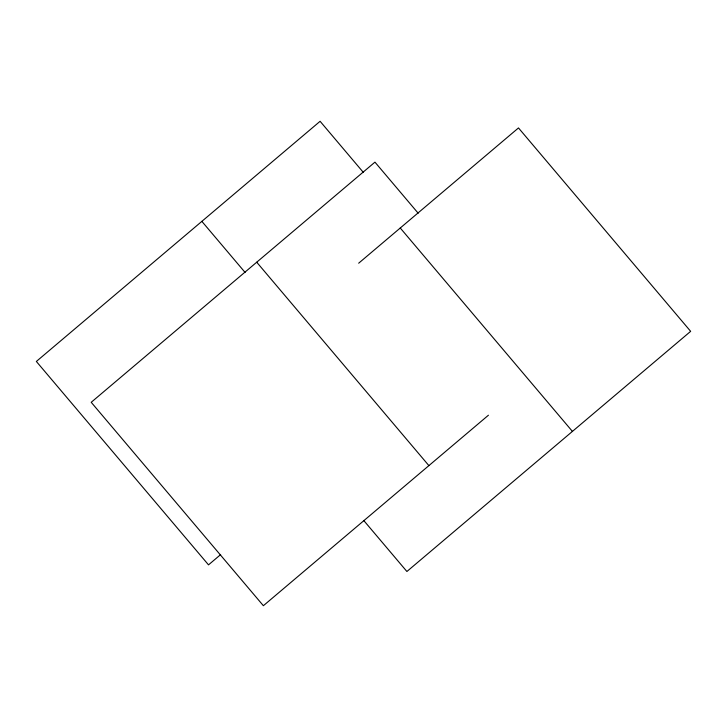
<?xml version="1.0" encoding="UTF-8"?>
<svg xmlns="http://www.w3.org/2000/svg" width="727" height="727" viewBox="0 0 727 727"><rect width="100%" height="100%" fill="white"/><g stroke="black" fill="none" stroke-linecap="round" stroke-linejoin="round"><path stroke-width="1.09" d="M358.665 263.21L518.487 127.934L690.65 331.339L406.902 571.495L363.682 520.432M220.644 554.592L208.513 564.861L36.35 361.455L320.098 121.291L363.318 172.363M488.435 415.217L263.374 605.709L91.211 402.304L374.95 162.139L418.179 213.211M400.259 228.005L572.422 431.411M256.722 262.211L428.885 465.616M201.861 221.362L245.09 272.434"/></g></svg>
